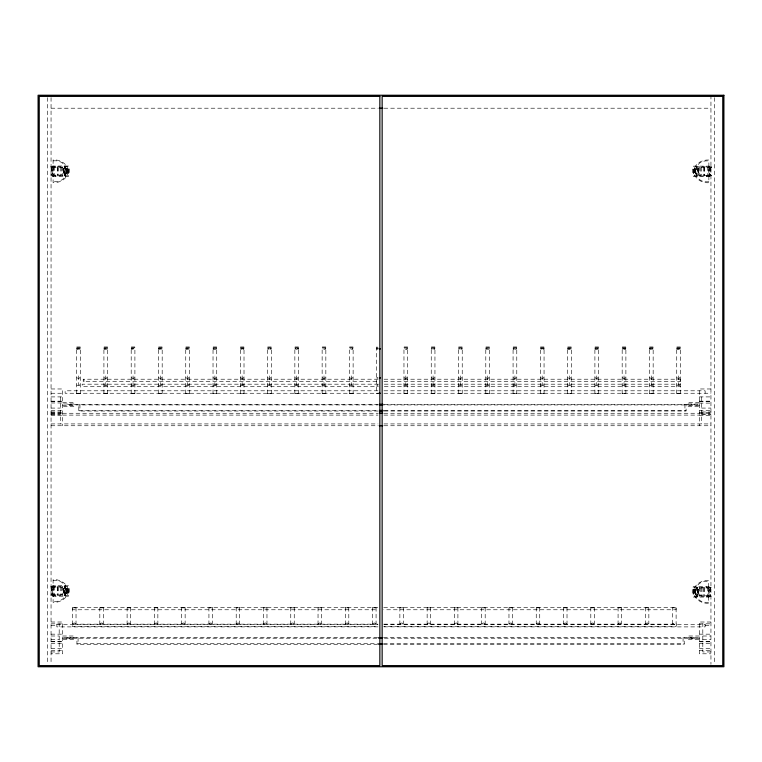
<?xml version="1.0" encoding="UTF-8"?>
<svg xmlns="http://www.w3.org/2000/svg" width="762" height="762" viewBox="0 0 762 762"><rect width="100%" height="100%" fill="white"/><g stroke="black" fill="none" stroke-linecap="round" stroke-linejoin="round"><path stroke-width="0.57" stroke-dasharray="3.81 2.86" d="M68.256 168.964L68.256 173.536L69.428 173.536L69.428 168.964L68.256 168.964L68.256 173.536M68.256 588.702L68.256 593.274L69.428 593.274L69.428 588.702L68.256 588.702L68.256 593.274M693.706 169.078L693.706 173.65L692.534 173.65L692.534 169.078L693.706 169.078L693.706 173.65M693.439 589.559L693.439 594.131L692.258 594.131L692.258 589.559L693.439 589.559L693.439 594.131M65.884 169.402L66.142 168.621L66.142 173.879L66.685 168.974L68.056 168.64L68.056 173.86L66.685 173.526L66.142 168.621M65.884 589.131L66.142 588.35L66.142 593.617L66.685 588.702L68.056 588.369L68.056 593.598L66.685 593.265L66.142 588.35M696.077 173.212L695.82 173.993L695.82 168.726L695.277 173.641L693.906 173.974L693.906 168.745L695.277 169.078L695.82 173.993M695.811 593.703L695.544 594.484L695.544 589.216L695.001 594.131L693.63 594.465L693.63 589.236L695.001 589.569L695.544 594.484M72.542 623.916C76.381 620.601 76.381 627.24 72.542 623.916L72.542 607.828L74.285 607.381L76.029 607.828L76.029 623.916M99.822 623.916C103.661 620.601 103.661 627.24 99.822 623.916L99.822 607.828L101.565 607.381L103.308 607.828L103.308 623.916M127.102 623.916C130.931 620.601 130.931 627.24 127.102 623.916L127.102 607.828L128.845 607.381L130.588 607.828L130.588 623.916M154.381 623.916C158.21 620.601 158.21 627.24 154.381 623.916L154.381 607.828L156.115 607.381L157.858 607.828L157.858 623.916M181.651 623.916C185.49 620.601 185.49 627.24 181.651 623.916L181.651 607.828L183.394 607.381L185.137 607.828L185.137 623.916M208.931 623.916C212.76 620.601 212.76 627.24 208.931 623.916L208.931 607.828L210.674 607.381L212.417 607.828L212.417 623.916M236.21 623.916C240.04 620.601 240.04 627.24 236.21 623.916L236.21 607.828L237.954 607.381L239.697 607.828L239.697 623.916M263.481 623.916C267.319 620.601 267.319 627.24 263.481 623.916L263.481 607.828L265.224 607.381L266.967 607.828L266.967 623.916M290.76 623.916C294.589 620.601 294.589 627.24 290.76 623.916L290.76 607.828L292.503 607.381L294.246 607.828L294.246 623.916M318.04 623.916C321.869 620.601 321.869 627.24 318.04 623.916L318.04 607.828L319.783 607.381L321.526 607.828L321.526 623.916M345.31 623.916C349.148 620.601 349.148 627.24 345.31 623.916L345.31 607.828L347.053 607.381L348.796 607.828L348.796 623.916M372.589 623.916C376.428 620.601 376.428 627.24 372.589 623.916L372.589 607.828L374.332 607.381L376.076 607.828L376.076 623.916M399.869 623.916C403.698 620.601 403.698 627.24 399.869 623.916L399.869 607.828L401.612 607.381L403.355 607.828L403.355 623.916M427.139 623.916C430.978 620.601 430.978 627.24 427.139 623.916L427.139 607.828L428.882 607.381L430.625 607.828L430.625 623.916M454.419 623.916C458.257 620.601 458.257 627.24 454.419 623.916L454.419 607.828L456.162 607.381L457.905 607.828L457.905 623.916M481.698 623.916C485.527 620.601 485.527 627.24 481.698 623.916L481.698 607.828L483.441 607.381L485.184 607.828L485.184 623.916M508.968 623.916C512.807 620.601 512.807 627.24 508.968 623.916L508.968 607.828L510.711 607.381L512.455 607.828L512.455 623.916M536.248 623.916C540.087 620.601 540.087 627.24 536.248 623.916L536.248 607.828L537.991 607.381L539.734 607.828L539.734 623.916M563.528 623.916C567.357 620.601 567.357 627.24 563.528 623.916L563.528 607.828L565.271 607.381L567.014 607.828L567.014 623.916M590.807 623.916C594.636 620.601 594.636 627.24 590.807 623.916L590.807 607.828L592.541 607.381L594.284 607.828L594.284 623.916M618.077 623.916C621.916 620.601 621.916 627.24 618.077 623.916L618.077 607.828L619.82 607.381L621.563 607.828L621.563 623.916M645.357 623.916C649.186 620.601 649.186 627.24 645.357 623.916L645.357 607.828L647.1 607.381L648.843 607.828L648.843 623.916M383.724 624.154L676.056 624.154C667.522 626.069 678.285 618.963 676.056 626.593L383.724 626.593M76.029 607.828L72.542 607.828M103.308 607.828L99.822 607.828M130.588 607.828L127.102 607.828M157.858 607.828L154.381 607.828M185.137 607.828L181.651 607.828M212.417 607.828L208.931 607.828M239.697 607.828L236.21 607.828M266.967 607.828L263.481 607.828M294.246 607.828L290.76 607.828M321.526 607.828L318.04 607.828M348.796 607.828L345.31 607.828M376.076 607.828L372.589 607.828M403.355 607.828L399.869 607.828M430.625 607.828L427.139 607.828M457.905 607.828L454.419 607.828M485.184 607.828L481.698 607.828M512.455 607.828L508.968 607.828M539.734 607.828L536.248 607.828M567.014 607.828L563.528 607.828M594.284 607.828L590.807 607.828M621.563 607.828L618.077 607.828M648.843 607.828L645.357 607.828M672.636 623.916L672.636 607.828L674.38 607.381L676.113 607.828L676.113 623.916M676.113 607.828L672.636 607.828M66.875 173.879L66.875 168.621M66.875 593.617L66.875 588.35M695.087 168.726L695.087 173.993M694.811 589.216L694.811 594.484M76.648 347.12L80.353 347.12L80.353 393.382L76.648 393.382L76.648 347.12L80.353 347.12M103.918 347.12L107.633 347.12L107.633 393.382L103.918 393.382L103.918 347.12L107.633 347.12M131.197 347.12L134.903 347.12L134.903 393.382L131.197 393.382L131.197 347.12L134.903 347.12M158.477 347.12L162.182 347.12L162.182 393.382L158.477 393.382L158.477 347.12L162.182 347.12M185.747 347.12L189.462 347.12L189.462 393.382L185.747 393.382L185.747 347.12L189.462 347.12M213.027 347.12L216.732 347.12L216.732 393.382L213.027 393.382L213.027 347.12L216.732 347.12M240.306 347.12L244.011 347.12L244.011 393.382L240.306 393.382L240.306 347.12L244.011 347.12M267.586 347.12L271.291 347.12L271.291 393.382L267.586 393.382L267.586 347.12L271.291 347.12M294.856 347.12L298.571 347.12L298.571 393.382L294.856 393.382L294.856 347.12L298.571 347.12M322.135 347.12L325.841 347.12L325.841 393.382L322.135 393.382L322.135 347.12L325.841 347.12M349.415 347.12L353.12 347.12L353.12 393.382L349.415 393.382L349.415 347.12L353.12 347.12M380.4 393.382L376.685 393.382L376.685 347.12L378.066 346.72M403.965 347.12L407.67 347.12L407.67 393.382L403.965 393.382L403.965 347.12L407.67 347.12M431.244 347.12L434.95 347.12L434.95 393.382L431.244 393.382L431.244 347.12L434.95 347.12M458.514 347.12L462.229 347.12L462.229 393.382L458.514 393.382L458.514 347.12L462.229 347.12M485.794 347.12L489.499 347.12L489.499 393.382L485.794 393.382L485.794 347.12L489.499 347.12M513.074 347.12L516.779 347.12L516.779 393.382L513.074 393.382L513.074 347.12L516.779 347.12M540.344 347.12L544.058 347.12L544.058 393.382L540.344 393.382L540.344 347.12L544.058 347.12M567.623 347.12L571.329 347.12L571.329 393.382L567.623 393.382L567.623 347.12L571.329 347.12M594.903 347.12L598.608 347.12L598.608 393.382L594.903 393.382L594.903 347.12L598.608 347.12M622.173 347.12L625.888 347.12L625.888 393.382L622.173 393.382L622.173 347.12L625.888 347.12M649.453 347.12L653.158 347.12L653.158 393.382L649.453 393.382L649.453 347.12L653.158 347.12M676.732 347.12L680.437 347.12L680.437 393.382L676.732 393.382L676.732 347.12L680.437 347.12M76.648 393.382L80.353 393.382M103.918 393.382L107.633 393.382M131.197 393.382L134.903 393.382M158.477 393.382L162.115 393.335M185.747 393.382L189.395 393.335M213.027 393.382L216.732 393.382M240.306 393.382L243.954 393.335M267.586 393.382L271.291 393.382M294.856 393.382L298.571 393.382M322.135 393.382L325.841 393.382M349.415 393.382L353.12 393.382M376.685 393.382L378.066 393.192M403.965 393.382L407.67 393.382M431.244 393.382L434.883 393.335M458.514 393.382L462.163 393.335M485.794 393.382L489.442 393.335M513.074 393.382L516.712 393.335M540.344 393.382L544.058 393.382M567.623 393.382L571.329 393.382M594.903 393.382L598.608 393.382M622.173 393.382L625.888 393.382M649.453 393.382L653.158 393.382M676.732 393.382L680.437 393.382M213.57 348.653L213.027 348.872L216.732 348.872L213.027 348.872L213.951 349.129M243.469 349.082L244.011 348.872L240.306 348.872L244.011 348.872L242.154 348.567M270.748 349.082L271.291 348.872L267.586 348.872L271.291 348.872L270.367 348.615M298.028 349.082L298.571 348.872L294.856 348.872L298.571 348.872L297.637 348.615M322.678 348.653C326.231 350.415 326.25 347.329 322.678 349.082M349.958 348.653C353.501 350.415 353.53 347.329 349.958 349.082M378.066 348.586L376.685 348.872L378.066 349.158M404.508 348.653C408.061 350.415 408.08 347.329 404.508 349.082M434.407 349.082L434.95 348.872L431.244 348.872L434.95 348.872L434.026 348.615M461.686 349.082L462.229 348.872L458.514 348.872L462.229 348.872L461.296 348.615M513.617 348.653L513.074 348.872L516.779 348.872L513.074 348.872L513.998 349.129M540.887 348.653C550.812 349.71 536.438 347.653 541.725 349.158M377.228 348.663L376.685 348.872L377.228 349.082M407.127 349.082L407.67 348.872L407.127 348.663M215.808 349.129L216.732 348.872L215.808 348.615M268.51 348.615L267.586 348.872L268.51 349.129M295.789 348.615L294.856 348.872L295.399 349.082M324.917 349.129L325.841 348.872L325.298 348.663M352.196 349.129L353.12 348.872L352.577 348.663M432.168 348.615L431.244 348.872L431.787 349.082M459.448 348.615L458.514 348.872L459.057 349.082M486.718 348.615L485.794 348.872L489.499 348.872L485.794 348.872L486.337 349.082M488.575 349.129L489.499 348.872L488.956 348.663M543.125 349.129L544.058 348.872L542.677 348.586M595.827 348.615L594.903 348.872L598.608 348.872L594.903 348.872L596.275 349.158M597.684 349.129L598.608 348.872L597.237 348.586M650.377 348.615L649.453 348.872L653.158 348.872L649.453 348.872L651.786 349.158M652.234 349.129L653.158 348.872L651.786 348.586M53.092 160.887C70.761 158.877 70.761 183.623 53.092 181.613M708.87 181.727C691.201 183.728 691.201 158.991 708.87 160.992M53.092 580.625C70.761 578.615 70.761 603.361 53.092 601.351M708.593 602.218C690.934 604.218 690.934 579.482 708.593 581.482M378.066 384.734L376.685 385.143L378.066 385.553M378.066 377.504L376.685 377.904L378.066 378.304M78.019 348.577L76.648 348.872L80.353 348.872L76.648 348.872L78.019 349.158M78.981 349.158L80.353 348.872L78.496 348.567M105.299 348.577L103.918 348.872L107.633 348.872L103.918 348.872L105.775 349.177M106.251 349.158L107.633 348.872L106.699 348.615M132.569 348.577L131.197 348.872L134.903 348.872L131.197 348.872L134.903 348.872L133.531 348.586M159.849 348.577L158.477 348.872L162.182 348.872L158.477 348.872L159.401 349.129M160.811 349.158L162.182 348.872L161.258 348.615M187.128 348.577L185.747 348.872L189.462 348.872L185.747 348.872L187.604 349.177M188.09 349.158L189.462 348.872L188.09 348.586M241.678 348.586L240.306 348.872L241.678 349.158M515.407 349.158L516.779 348.872L516.236 348.663M568.995 348.586L567.623 348.872L571.329 348.872L567.623 348.872L568.547 349.129M624.507 349.158L625.888 348.872L622.173 348.872L625.888 348.872L624.507 348.586M678.104 348.586L676.732 348.872L680.437 348.872L676.732 348.872L678.104 349.158M215.36 349.158L214.398 349.158M405.822 349.177L406.298 349.158M487.651 349.177L488.128 349.158M596.751 349.177L597.237 349.158M678.58 349.177L680.437 348.872L679.066 348.586M541.725 348.586L542.201 348.567M624.03 348.567L622.173 348.872L623.106 349.129M51.054 108.204L378.028 108.204M383.972 108.204L710.946 108.204M711.584 167.44L698.278 167.44L698.278 175.279L711.584 175.279M378.133 379.209L83.21 379.209L83.21 381.581L378.133 381.581M384.029 379.209L680.495 379.209M384.029 381.648L680.495 381.648M378.362 384.181L82.172 384.181L82.172 386.62L378.362 386.62M384.305 384.181L680.495 384.181M384.305 386.62L680.495 386.62M51.054 388.972L62.674 388.972L62.674 425.748M710.946 388.972L699.326 388.972L699.326 425.748M377.981 390.801L65.113 390.801L65.113 393.249L377.981 393.249M383.934 390.801L705.136 390.801L705.136 393.249M51.054 393.249L62.674 393.249M383.934 393.249L710.946 393.249M51.054 396.907L62.674 396.907M699.326 396.907L710.946 396.907M51.054 401.183L62.674 401.183M699.326 401.183L710.946 401.183M51.054 401.269L62.674 401.269M699.326 401.269L710.946 401.269M62.674 402.565L74.285 402.565L74.285 403.955L62.674 403.955M699.326 402.565L687.715 402.565L687.715 403.955L699.326 403.955M51.054 402.974L62.674 402.974M699.326 403.108L710.946 403.108M378.285 404.327L67.294 404.327L67.294 404.936L378.285 404.936M384.219 404.327L697.582 404.327L697.582 404.936L384.219 404.936M62.674 405.346L74.285 405.346L74.285 406.727L62.674 406.727M699.326 405.346L687.715 405.346L687.715 406.727L699.326 406.727M51.054 408.08L60.35 408.08M701.65 408.08L710.946 408.08M51.054 410.451L62.674 410.451M78.8 410.423L378.276 410.423M384.229 410.423L686.086 410.423M699.326 410.451L710.946 410.451M378.276 411.032L78.8 411.032L78.8 404.327M384.229 411.032L686.086 411.032L686.086 404.327M51.054 411.985L60.35 411.985M701.65 411.985L710.946 411.985M51.054 412.28L62.674 412.28M699.326 412.28L710.946 412.28M62.674 413.261L378.028 413.261M383.972 413.261L699.326 413.261M51.054 413.737L62.674 413.737M699.326 413.737L710.946 413.737M51.054 414.023L60.35 414.023M701.65 414.023L710.946 414.023M51.054 414.185L60.35 414.185M701.65 414.185L710.946 414.185M62.674 415.1L378.028 415.1M383.972 415.1L699.326 415.1M51.054 415.347L62.674 415.347M699.326 415.347L710.946 415.347M51.054 423.92L378.028 423.92M383.972 423.92L710.946 423.92M51.054 425.748L378.028 425.748M383.972 425.748L710.946 425.748M377.79 607.333L72.39 607.333L72.39 609.771L377.79 609.771M383.724 607.333L676.056 607.333L676.056 609.771L383.724 609.771M51.054 622.011L62.674 622.011L62.674 653.796L51.054 653.796M710.946 622.011L699.326 622.011L699.326 653.796L710.946 653.796M51.054 623.84L62.674 623.84M699.326 623.84L710.946 623.84M377.79 624.154L72.39 624.154L72.39 626.593L377.79 626.593M56.864 624.411L378.028 624.411M383.972 624.411L705.136 624.411M51.054 625.678L56.864 625.678M705.136 625.678L710.946 625.678M378.028 626.85L56.864 626.897L56.864 622.011M383.972 626.85L705.136 626.897L705.136 622.011M51.054 634.165L62.674 634.165M699.326 634.165L710.946 634.165M51.054 636.003L59.188 636.003M62.674 636.003L74.285 636.003L74.285 637.394L62.674 637.394M699.326 636.003L687.715 636.003L687.715 637.394L699.326 637.394M702.812 636.003L710.946 636.003M377.6 637.613L65.427 637.613L65.427 638.223L377.6 638.223M383.543 637.613L695.716 637.613L695.716 638.223L383.543 638.223M62.674 638.613L74.285 638.613L74.285 639.709L62.674 639.709M699.326 638.613L687.715 638.613L687.715 639.709L699.326 639.709M51.054 639.709L59.188 639.67M702.812 639.67L710.946 639.709M51.054 641.499L62.674 641.499M699.326 641.499L710.946 641.499M51.054 641.794L62.674 641.794M699.326 641.794L710.946 641.794M51.054 643.642L62.674 643.642M76.933 643.709L377.6 643.709M383.543 643.709L684.219 643.709M699.326 643.642L710.946 643.642M377.6 644.319L76.933 644.319L76.933 637.613M383.543 644.319L684.219 644.319L684.219 637.613M51.054 648.491L62.674 648.491M699.326 648.491L710.946 648.491M51.054 650.338L62.674 650.338M699.326 650.338L710.946 650.338M51.054 651.948L59.188 651.948L59.188 623.84M710.946 651.948L702.812 651.948L702.812 623.84M160.325 348.567L160.811 348.586M568.995 349.158L571.329 348.872L570.405 348.615M296.228 349.158L296.713 349.177M378.066 347.529L376.685 347.12M695.82 168.726L696.077 169.507M695.544 589.216L695.811 589.998M66.142 173.879L65.884 173.098M66.142 593.617L65.884 592.836M714.375 97.631L714.375 664.369M711.575 167.44L711.584 166.792L694.211 166.792L694.211 175.936L711.584 175.936L711.575 175.279M711.041 166.792L711.041 167.44M711.041 175.279L711.041 175.936M710.946 95.25L710.946 664.369M710.803 167.44L710.803 175.279M710.765 587.273L710.775 587.931M710.765 595.77L710.775 596.417M710.565 167.44L710.565 175.279M710.565 587.931L710.527 595.77M710.298 587.931L710.298 595.77M709.593 166.792L709.593 166.135L693.468 166.135L693.468 176.584L709.593 176.584L709.593 175.936M709.632 167.44L709.574 175.279M709.508 166.792L709.508 175.936M709.27 166.792L709.27 175.936M709.146 587.273L709.146 596.417M708.965 166.792L708.965 167.44M708.965 175.279L708.965 175.936M708.993 587.273L708.993 587.931M708.993 595.77L708.993 596.417M708.736 166.135L708.736 166.792M708.65 167.44L708.65 175.279M708.736 175.936L708.736 176.584M708.689 587.273L708.689 587.931M708.689 595.77L708.689 596.417M708.374 587.931L708.374 595.77M708.05 166.792L708.05 167.44M708.05 175.279L708.05 175.936M707.784 587.273L707.784 587.931M707.784 595.77L707.784 596.417M707.641 166.792L707.641 175.936M707.365 587.273L707.365 596.417M706.707 166.135L706.822 167.44M706.822 175.279L706.707 176.584M706.555 587.273L706.555 587.931M706.555 595.77L706.555 596.417M706.431 586.626L706.431 587.273M706.431 596.417L706.431 597.075M704.517 167.44L704.517 175.279M704.221 167.44L704.221 175.279M704.24 587.931L704.24 595.77M703.945 587.931L703.945 595.77M703.288 167.44L703.288 175.279M703.012 587.931L703.012 595.77M701.726 167.44L701.726 175.279M701.65 396.907L701.65 423.92M701.45 587.931L701.45 595.77M700.478 167.44L700.478 175.279M700.202 587.931L700.202 595.77M699.687 166.792L699.687 175.936M699.411 587.273L699.411 596.417M698.63 168.745L698.63 173.974M698.354 589.236L698.354 594.465M698.002 168.745L698.002 173.974M697.735 589.236L697.735 594.465M697.421 166.792L697.382 175.936M697.192 587.273L697.192 596.417M697.106 587.273L697.144 596.417M696.63 166.135L696.573 176.584M696.297 586.626L696.363 597.075M694.982 168.745L694.982 173.974M694.858 168.726L694.858 173.993M694.754 168.745L694.754 173.974M694.706 589.236L694.706 594.465M694.592 589.216L694.592 594.484M684.933 404.327L684.933 411.032M683.066 637.613L683.066 644.319M680.19 379.209L680.19 381.581M678.58 375.866L678.58 385.143M651.31 375.866L651.31 385.143M624.03 375.866L624.03 385.143M596.751 375.866L596.751 385.143M569.481 375.866L569.481 385.143M542.201 375.866L542.201 385.143M514.922 375.866L514.922 385.143M487.651 375.866L487.651 385.143M460.372 375.866L460.372 385.143M433.092 375.866L433.092 385.143M405.822 375.866L405.822 385.143M351.263 375.866L351.263 385.143M323.993 375.866L323.993 385.143M296.713 375.866L296.713 385.143M269.434 375.866L269.434 385.143M242.154 375.866L242.154 385.143M214.884 375.866L214.884 385.143M187.604 375.866L187.604 385.143M160.325 375.866L160.325 385.143M133.055 375.866L133.055 385.143M105.775 375.866L105.775 385.143M83.991 379.209L83.991 381.648M79.943 404.327L79.943 411.032M78.496 375.866L78.496 385.143M78.076 637.613L78.076 644.319M67.104 168.621L67.104 173.879M67.104 588.35L67.104 593.617M66.98 168.64L66.98 173.86M66.98 588.369L66.98 593.598M63.96 168.64L63.96 173.86M63.96 588.369L63.96 593.598M63.332 168.64L63.332 173.86M63.332 588.369L63.332 593.598M62.274 166.678L62.274 175.822M62.274 586.416L62.274 595.56M61.484 167.335L61.484 175.174M61.484 587.064L61.484 594.903M60.35 396.907L60.35 423.92M60.236 167.335L60.236 175.174M60.236 587.064L60.236 594.903M58.674 167.335L58.674 175.174M58.674 587.064L58.674 594.903M57.741 167.335L57.741 175.174M57.741 587.064L57.741 594.903M57.445 167.335L57.445 175.174M57.445 587.064L57.445 594.903M55.255 166.03L55.255 166.678M55.255 175.822L55.255 176.479M55.255 585.759L55.255 586.416M55.255 595.56L55.255 596.208M55.14 166.678L55.14 167.335M55.14 175.174L55.14 175.822M55.14 586.416L55.14 587.064M55.14 594.903L55.14 595.56M54.321 166.678L54.321 175.822M54.321 586.416L54.321 595.56M53.912 166.678L53.912 167.335M53.912 175.174L53.912 175.822M53.912 586.416L53.912 587.064M53.912 594.903L53.912 595.56M53.311 167.335L53.311 175.174M53.311 587.064L53.311 594.903M53.226 166.03L53.226 166.678M53.226 175.822L53.226 176.479M53.226 585.759L53.226 586.416M53.226 595.56L53.226 596.208M52.692 166.678L52.692 167.335M52.692 175.174L52.692 175.822M52.692 586.416L52.692 587.064M52.692 594.903L52.692 595.56M52.54 166.678L52.54 175.822M52.54 586.416L52.54 595.56M51.397 167.335L51.397 175.174M51.397 587.064L51.397 594.903M51.159 167.335L51.121 175.174M51.159 587.064L51.121 594.903M51.054 97.603L51.054 664.369M47.625 97.631L47.625 664.369M68.151 171.25C67.894 178.67 59.884 183.166 53.092 182.594L53.092 159.906C59.884 159.334 67.894 163.83 68.151 171.25M68.151 590.988C67.894 598.399 59.884 602.904 53.092 602.332L53.092 579.644C59.884 579.072 67.894 583.568 68.151 590.988M694.296 168.402C691.686 176.87 701.135 183.613 708.87 182.709L708.87 160.02C702.974 159.62 696.458 162.63 694.296 168.402M694.02 588.893C691.41 597.36 700.859 604.104 708.593 603.19L708.593 580.511C702.707 580.111 696.192 583.121 694.02 588.893M76.705 385.039C80.048 386.867 81.372 383.619 76.705 385.039M103.984 385.039C107.318 386.867 108.652 383.619 103.984 385.039M131.264 385.039C134.598 386.867 135.931 383.619 131.264 385.039M158.534 385.039C161.877 386.867 163.201 383.619 158.534 385.039M185.814 385.039C189.147 386.867 190.481 383.619 185.814 385.039M213.093 385.039C216.427 386.867 217.761 383.619 213.093 385.039M240.363 385.039C243.707 386.867 245.031 383.619 240.363 385.039M267.643 385.039C270.977 386.867 272.31 383.619 267.643 385.039M294.923 385.039C298.256 386.867 299.59 383.619 294.923 385.039M322.202 385.039C325.536 386.867 326.86 383.619 322.202 385.039M349.472 385.039C352.806 386.867 354.139 383.619 349.472 385.039M404.031 385.039C407.365 386.867 408.699 383.619 404.031 385.039M431.302 385.039C434.635 386.867 435.969 383.619 431.302 385.039M458.581 385.039C461.915 386.867 463.248 383.619 458.581 385.039M485.861 385.039C489.194 386.867 490.528 383.619 485.861 385.039M513.131 385.039C516.474 386.867 517.798 383.619 513.131 385.039M540.41 385.039C543.744 386.867 545.078 383.619 540.41 385.039M567.69 385.039C571.024 386.867 572.357 383.619 567.69 385.039M594.96 385.039C598.303 386.867 599.627 383.619 594.96 385.039M622.24 385.039C625.573 386.867 626.907 383.619 622.24 385.039M649.519 385.039C652.853 386.867 654.187 383.619 649.519 385.039M676.789 385.039C680.133 386.867 681.457 383.619 676.789 385.039M76.705 377.79C80.058 379.59 81.363 376.409 76.705 377.79M103.984 377.79C107.328 379.59 108.642 376.409 103.984 377.79M131.264 377.79C134.607 379.59 135.922 376.409 131.264 377.79M158.534 377.79C161.887 379.59 163.192 376.409 158.534 377.79M185.814 377.79C189.157 379.59 190.471 376.409 185.814 377.79M213.093 377.79C216.437 379.59 217.751 376.409 213.093 377.79M240.363 377.79C243.716 379.59 245.021 376.409 240.363 377.79M267.643 377.79C270.996 379.59 272.301 376.409 267.643 377.79M294.923 377.79C298.266 379.59 299.58 376.409 294.923 377.79M322.202 377.79C325.545 379.59 326.85 376.409 322.202 377.79M349.472 377.79C352.825 379.59 354.13 376.409 349.472 377.79M404.031 377.79C407.375 379.59 408.689 376.409 404.031 377.79M431.302 377.79C434.654 379.59 435.959 376.409 431.302 377.79M458.581 377.79C461.924 379.59 463.239 376.409 458.581 377.79M485.861 377.79C489.204 379.59 490.518 376.409 485.861 377.79M513.131 377.79C516.484 379.59 517.789 376.409 513.131 377.79M540.41 377.79C543.754 379.59 545.068 376.409 540.41 377.79M567.69 377.79C571.033 379.59 572.348 376.409 567.69 377.79M594.96 377.79C598.313 379.59 599.618 376.409 594.96 377.79M622.24 377.79C625.583 379.59 626.897 376.409 622.24 377.79M649.519 377.79C652.863 379.59 654.177 376.409 649.519 377.79M676.789 377.79C680.142 379.59 681.447 376.409 676.789 377.79M68.494 166.03L52.368 166.03L52.368 176.479L68.494 176.479L68.494 166.03M67.751 166.678L50.378 166.678L50.387 167.335L63.684 167.335L63.684 175.174L50.378 175.174L50.387 175.822L67.751 175.822L67.751 166.678M64.141 168.64L63.141 168.64L63.141 173.86L64.141 173.86L64.141 168.64M698.811 168.745L697.821 168.745L697.821 173.974L698.811 173.974L698.811 168.745M68.494 585.759L52.368 585.759L52.368 596.208L68.494 596.208L68.494 585.759M67.751 586.416L50.378 586.416L50.378 587.064L63.684 587.064L63.684 594.903L50.378 594.903L50.387 595.56L67.751 595.56L67.751 586.416M709.317 586.626L693.191 586.626L693.191 597.075L709.317 597.075L709.317 586.626M711.308 587.273L693.934 587.273L693.934 596.417L711.308 596.417L711.308 595.77L698.002 595.77L698.002 587.931L711.308 587.931L711.308 587.273M64.141 588.369L63.141 588.369L63.141 593.598L64.141 593.598L64.141 588.369M698.544 589.236L697.544 589.236L697.544 594.465L698.544 594.465L698.544 589.236M65.389 176.479L65.389 166.03L65.332 176.479M65.389 596.208L65.389 585.759L65.332 596.208M64.579 175.822L64.579 166.678L64.494 175.822M64.579 595.56L64.579 586.416L64.494 595.56"/><path stroke-width="1.14" d="M379.857 378.19L380.4 377.904L379.857 377.609M379.219 108.204L382.781 108.204M379.019 393.382L380.4 393.382L379.019 393.192M379.466 404.327L383.038 404.327M379.466 404.936L383.038 404.936M379.466 410.423L383.038 410.423M379.466 411.032L383.038 411.032M379.219 413.261L382.781 413.261M379.219 425.748L382.781 425.748M378.79 637.613L382.353 637.613M378.79 638.223L382.353 638.223M378.79 643.709L382.353 643.709M378.79 644.319L382.353 644.319M379.019 348.577L380.4 348.872L379.857 348.663M723.9 95.25L38.1 95.25L38.1 666.75L723.9 666.75L723.9 95.25M379.857 96.393L39.243 96.393L39.243 665.607L379.857 665.607L379.857 96.393M722.757 96.393L382.143 96.393L382.143 665.607L722.757 665.607L722.757 96.393"/></g></svg>
